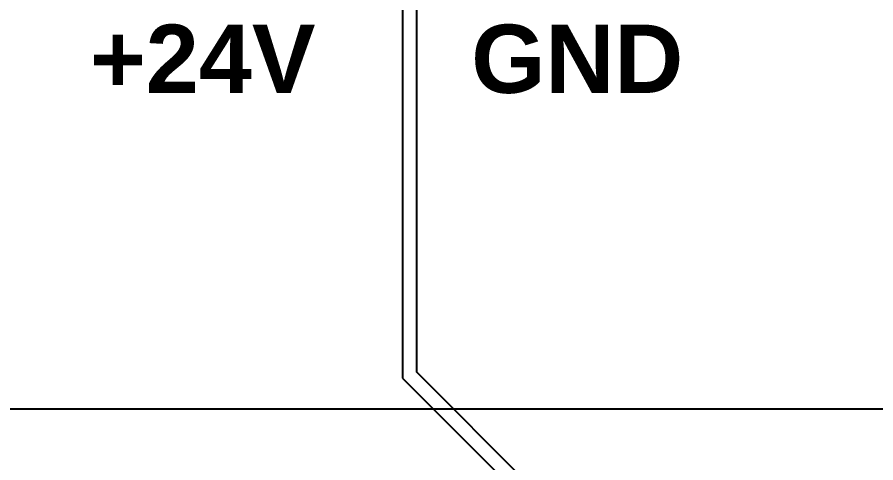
# Model space of a CAD drawing. Header units: inches. Extents: x -7 to 5163, y -3 to 5149.
# Drawn here: x 5.23 to 17.8, y 175.49 to 182.02 of the extents above; entities that cross this region are included whole.
import ezdxf

# ---------------------------------------------------------------- set-up
doc = ezdxf.new("R2010")
doc.units = ezdxf.units.IN
for name, color, linetype in [('Bottom Layer', 5, 'Continuous'), ('Top Layer', 1, 'Continuous'), ('Top Overlay', 2, 'Continuous')]:
    doc.layers.add(name, color=color, linetype=linetype)
doc.styles.add('Arial_Bold', font='', dxfattribs={"height": 0.2})
doc.styles.get('Arial_Bold').set_extended_font_data('Arial', bold=True)

msp = doc.modelspace()

# ---------------------------------------------------------------- linework, layer by layer
at = {"layer": 'Bottom Layer'}
for q in [(-2.718, 176.276), (2.007, 176.276)]:
    msp.add_line((21.971, 176.276), q, dxfattribs=at)
at = {"layer": 'Top Layer'}
for p, q in [((10.871, 190.263), (10.871, 176.733)), ((11.078, 176.819), (11.078, 190.246)), ((10.871, 176.733), (17.856, 169.748)), ((17.739, 170.159), (11.078, 176.819))]:
    msp.add_line(p, q, dxfattribs=at)

# ---------------------------------------------------------------- texts
at = {"layer": 'Top Overlay', "style": 'Arial_Bold'}
for s, p in [('+24V', (6.295, 180.907)), ('GND', (11.875, 180.907))]:
    msp.add_text(s, height=1, dxfattribs=at).set_placement(p)

doc.saveas('drawing.dxf')
